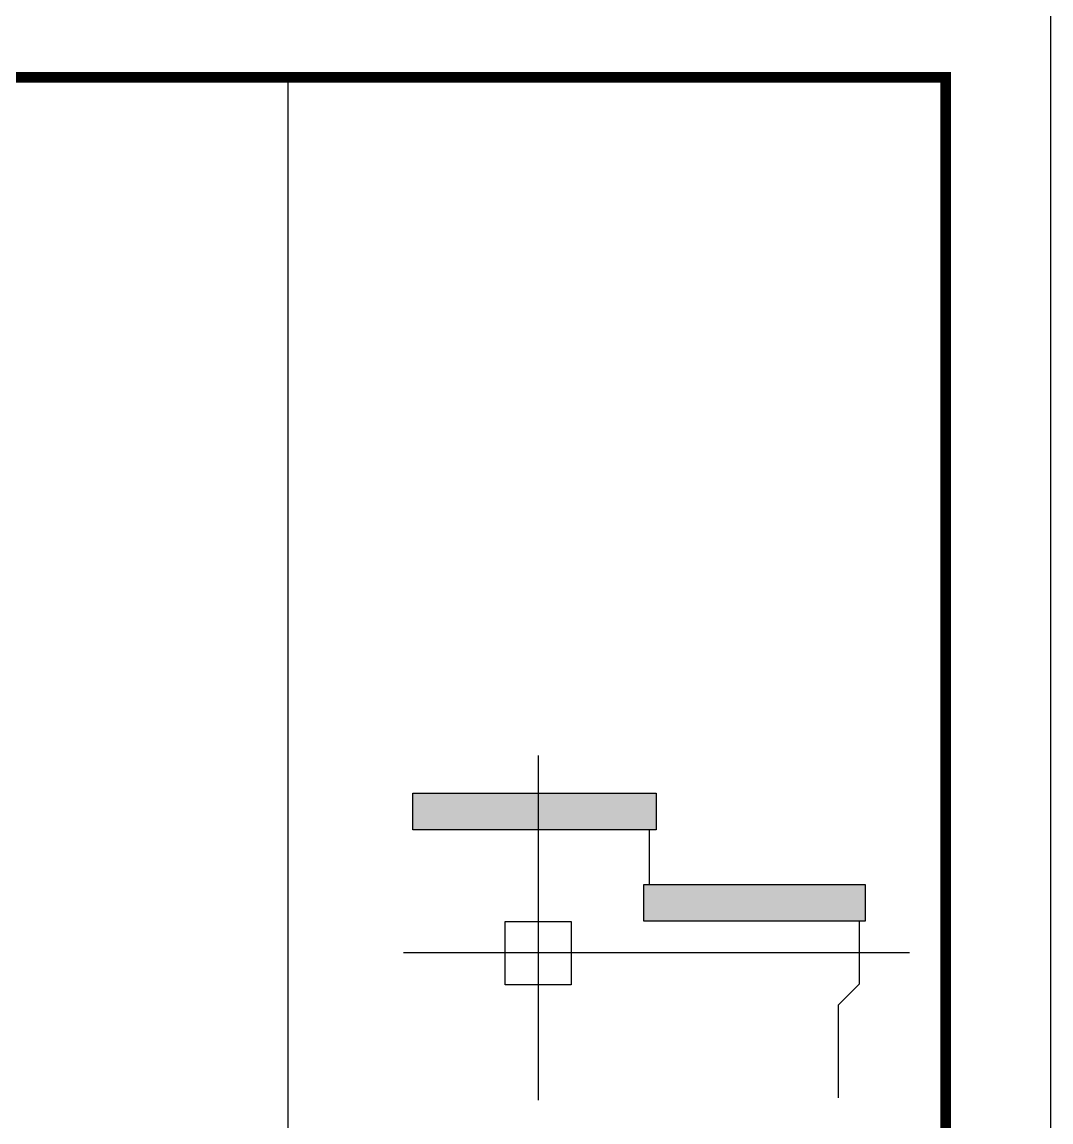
# Model space of a CAD drawing. Extents: x 8254 to 366479, y -216343 to -120021.
# Drawn here: x 121440 to 126321, y -184348 to -179129 of the extents above; entities that cross this region are included whole.
import ezdxf

# ---------------------------------------------------------------- set-up
doc = ezdxf.new("R2010")
doc.units = 0
doc.header["$LTSCALE"] = 500
doc.header["$MEASUREMENT"] = 0
doc.layers.get('0').update_dxf_attribs({"linetype": 'CONTINUOUS'})
doc.layers.add('PUB_TITLE', color=4, linetype='CONTINUOUS')
doc.layers.add('TWT_TITLE', color=7, linetype='CONTINUOUS')

msp = doc.modelspace()

# ---------------------------------------------------------------- hatches: boundary and pattern name
h = msp.add_hatch(color=7)
h.paths.add_polyline_path([(123888.697, -182787.182), (123294.497, -182787.182), (123294.497, -182962.349), (123888.697, -182962.349)])
h.paths.add_polyline_path([(124448.347, -182787.182), (123888.697, -182787.182), (123888.697, -182962.349), (124448.347, -182962.349)])
h.paths.add_polyline_path([(125439.309, -183220.67), (124389.032, -183220.67), (124389.032, -183395.794), (125439.309, -183395.794)])

# ---------------------------------------------------------------- linework, layer by layer
at = {"color": 7}
for p, q in [((122703.134, -179391.405), (125821.08, -179391.405)), ((125821.08, -179391.405), (125821.08, -199391.405)), ((123888.697, -182608.737), (123888.697, -184244.077)), ((123294.497, -182962.349), (123294.497, -182787.182)), ((123294.497, -182787.182), (124448.347, -182787.182)), ((124448.347, -182787.182), (124448.347, -182962.349)), ((124448.347, -182962.349), (123294.497, -182962.349)), ((124415.602, -182962.349), (124415.602, -183220.67)), ((124389.032, -183395.794), (124389.032, -183220.67)), ((124389.032, -183220.67), (125439.309, -183220.67)), ((125439.309, -183220.67), (125439.309, -183395.794)), ((123731.553, -183696.586), (123731.553, -183397.231)), ((123731.553, -183397.231), (124045.767, -183397.231)), ((124045.767, -183397.231), (124045.767, -183696.586)), ((125439.309, -183395.794), (124389.032, -183395.794)), ((125411.348, -183395.794), (125411.348, -183694.346)), ((123249.369, -183543.11), (125650.102, -183543.11)), ((124045.767, -183696.586), (123731.553, -183696.586)), ((125411.348, -183694.346), (125311.51, -183792.868)), ((125311.51, -183792.868), (125311.51, -184232.675))]:
    msp.add_line(p, q, dxfattribs=at)
at = {"layer": 'PUB_TITLE', "color": 7}
for p, q in [((122703.134, -199391.405), (122703.134, -179391.405)), ((125821.08, -199391.405), (125821.08, -179391.405)), ((125821.08, -199391.405), (125821.08, -179391.405))]:
    msp.add_line(p, q, dxfattribs=at)
at = {"layer": 'TWT_TITLE'}
msp.add_lwpolyline([(96621.08, -199891.405), (126321.08, -199891.405), (126321.08, -178891.405), (96621.08, -178891.405)], close=True, dxfattribs=at)
at = {"layer": 'TWT_TITLE', "const_width": 50}
msp.add_lwpolyline([(97871.08, -199391.405), (125821.08, -199391.405), (125821.08, -179391.405), (97871.08, -179391.405)], close=True, dxfattribs=at)

doc.saveas('drawing.dxf')
